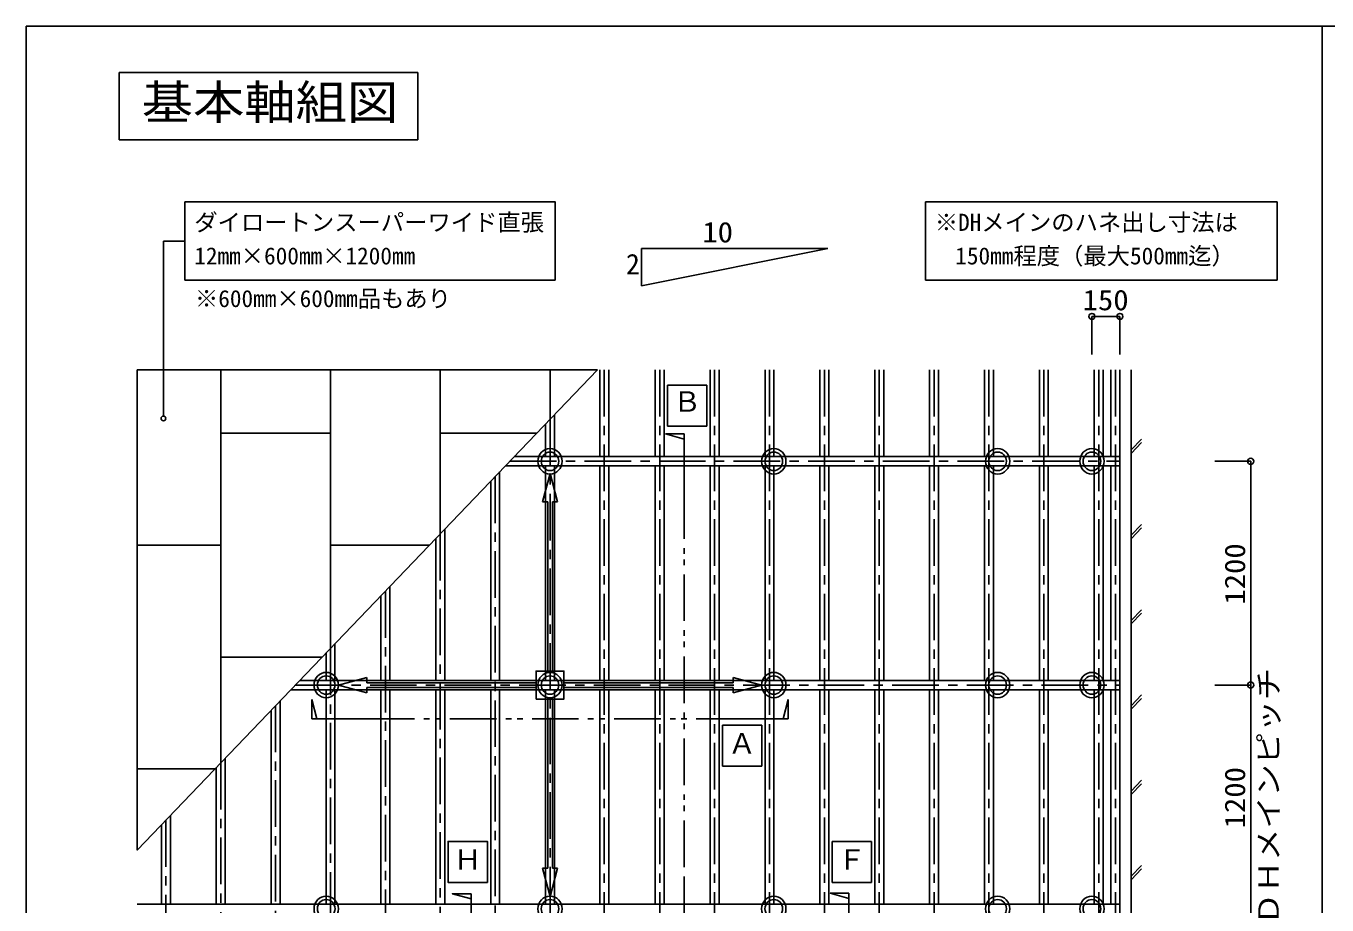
# Model space of a CAD drawing. Units: millimetres on the paper. Extents: x -203 to 207, y -139 to 146.
# Drawn here: x -203.3 to -63.8, y 51.7 to 146 of the extents above; entities that cross this region are included whole.
import ezdxf
from ezdxf.enums import TextEntityAlignment as Align

# ---------------------------------------------------------------- set-up
doc = ezdxf.new("R2010")
doc.units = ezdxf.units.MM
doc.linetypes.add('CHAIN1', pattern=[8, 5, -1, 1, -1])
doc.linetypes.add('DOUBLE_CHAIN1', pattern=[8.8, 5, -1, 0.6, -0.6, 0.6, -1])
for name, color, linetype in [('0-0_基本', 134, 'Continuous'), ('0-1_軸組', 134, 'Continuous'), ('0-2_インサート', 134, 'Continuous'), ('0-3_文字', 134, 'Continuous'), ('0-4_ブレース', 134, 'Continuous'), ('0-5_仕上', 134, 'Continuous'), ('F-0_図枠', 134, 'Continuous'), ('F-1_レイアウト', 134, 'Continuous')]:
    doc.layers.add(name, color=color, linetype=linetype)
doc.styles.add('ＭＳ ゴシック', font='')
doc.styles.get('ＭＳ ゴシック').set_extended_font_data('MS Gothic')

msp = doc.modelspace()

# ---------------------------------------------------------------- linework, layer by layer
at = {"layer": '0-0_基本', "color": 2, "linetype": 'CHAIN1'}
for p, q in [((-141.293, 109.071), (-141.293, 16.071)), ((-135.341, 109.071), (-135.341, 16.071)), ((-129.458, 109.071), (-129.458, 16.071)), ((-123.574, 109.071), (-123.574, 16.071)), ((-117.691, 109.071), (-117.691, 16.071)), ((-111.807, 109.071), (-111.807, 16.071)), ((-105.924, 109.071), (-105.924, 16.071)), ((-100.04, 109.071), (-100.04, 16.071)), ((-94.157, 109.071), (-94.157, 16.071)), ((-88.273, 109.071), (-88.273, 16.071)), ((-86.477, 109.071), (-86.477, 16.071)), ((-147.108, 103.771), (-147.108, 16.071)), ((-151.418, 99.271), (-85.999, 99.271)), ((-152.992, 97.629), (-152.992, 16.071)), ((-158.875, 91.486), (-158.875, 16.071)), ((-164.759, 85.344), (-164.759, 16.071)), ((-170.642, 79.201), (-170.642, 16.071)), ((-174.406, 75.271), (-85.999, 75.271)), ((-176.525, 73.059), (-176.525, 16.071)), ((-182.409, 66.916), (-182.409, 16.071)), ((-188.292, 60.774), (-188.292, 16.071))]:
    msp.add_line(p, q, dxfattribs=at)
at = {"layer": '0-0_基本'}
for p, q in [((-84.799, 100.487), (-83.69, 101.644)), ((-84.799, 100.115), (-83.69, 101.272)), ((-84.799, 91.342), (-83.69, 92.499)), ((-84.799, 90.969), (-83.69, 92.126)), ((-84.799, 82.196), (-83.69, 83.353)), ((-84.799, 81.823), (-83.69, 82.981)), ((-84.799, 73.05), (-83.69, 74.207)), ((-84.799, 72.678), (-83.69, 73.835)), ((-84.799, 63.905), (-83.69, 65.062)), ((-84.799, 63.532), (-83.69, 64.689)), ((-84.799, 54.759), (-83.69, 55.916)), ((-84.799, 54.386), (-83.69, 55.544))]:
    msp.add_line(p, q, dxfattribs=at)
for points in [[(-191.36, 16.071), (-85.999, 16.071), (-85.999, 109.071)], [(-84.799, 109.071), (-84.799, 14.871), (-191.36, 14.871)]]:
    msp.add_lwpolyline(points, dxfattribs=at)
at = {"layer": '0-1_軸組'}
for p, q in [((-141.772, 109.071), (-141.772, 99.771)), ((-140.814, 109.071), (-140.814, 99.771)), ((-135.82, 109.071), (-135.82, 99.771)), ((-134.862, 109.071), (-134.862, 99.771)), ((-129.937, 109.071), (-129.937, 99.771)), ((-128.979, 109.071), (-128.979, 99.771)), ((-124.053, 109.071), (-124.053, 99.771)), ((-123.095, 109.071), (-123.095, 99.771)), ((-118.17, 109.071), (-118.17, 99.771)), ((-117.212, 109.071), (-117.212, 99.771)), ((-112.286, 109.071), (-112.286, 99.771)), ((-111.328, 109.071), (-111.328, 99.771)), ((-106.403, 109.071), (-106.403, 99.771)), ((-105.445, 109.071), (-105.445, 99.771)), ((-100.519, 109.071), (-100.519, 99.771)), ((-99.561, 109.071), (-99.561, 99.771)), ((-94.636, 109.071), (-94.636, 99.771)), ((-93.678, 109.071), (-93.678, 99.771)), ((-88.752, 109.071), (-88.752, 99.771)), ((-87.794, 109.071), (-87.794, 99.771)), ((-86.956, 109.071), (-86.956, 99.771)), ((-85.999, 109.071), (-85.999, 99.771)), ((-147.587, 103.271), (-147.587, 99.771)), ((-146.629, 104.271), (-146.629, 99.771)), ((-85.999, 99.771), (-150.939, 99.771)), ((-152.513, 98.129), (-152.513, 75.771)), ((-85.999, 98.771), (-151.897, 98.771)), ((-147.587, 98.771), (-147.587, 75.771)), ((-146.629, 98.771), (-146.629, 75.771)), ((-141.772, 98.771), (-141.772, 75.771)), ((-140.814, 98.771), (-140.814, 75.771)), ((-135.82, 98.771), (-135.82, 75.771)), ((-134.862, 98.771), (-134.862, 75.771)), ((-129.937, 98.771), (-129.937, 75.771)), ((-128.979, 98.771), (-128.979, 75.771)), ((-124.053, 98.771), (-124.053, 75.771)), ((-123.095, 98.771), (-123.095, 75.771)), ((-118.17, 98.771), (-118.17, 75.771)), ((-117.212, 98.771), (-117.212, 75.771)), ((-112.286, 98.771), (-112.286, 75.771)), ((-111.328, 98.771), (-111.328, 75.771)), ((-106.403, 98.771), (-106.403, 75.771)), ((-105.445, 98.771), (-105.445, 75.771)), ((-100.519, 98.771), (-100.519, 75.771)), ((-99.561, 98.771), (-99.561, 75.771)), ((-94.636, 98.771), (-94.636, 75.771)), ((-93.678, 98.771), (-93.678, 75.771)), ((-88.752, 98.771), (-88.752, 75.771)), ((-87.794, 98.771), (-87.794, 75.771)), ((-86.956, 98.771), (-86.956, 75.771)), ((-85.999, 98.771), (-85.999, 75.771)), ((-153.47, 97.129), (-153.47, 75.771)), ((-159.354, 90.986), (-159.354, 75.771)), ((-158.396, 91.986), (-158.396, 75.771)), ((-164.28, 85.844), (-164.28, 75.771)), ((-165.237, 84.844), (-165.237, 75.771)), ((-170.163, 79.701), (-170.163, 75.771)), ((-171.121, 78.701), (-171.121, 75.771)), ((-85.999, 75.771), (-173.927, 75.771)), ((-85.999, 74.771), (-174.885, 74.771)), ((-171.121, 74.771), (-171.121, 51.771)), ((-170.163, 74.771), (-170.163, 51.771)), ((-165.237, 74.771), (-165.237, 51.771)), ((-164.28, 74.771), (-164.28, 51.771)), ((-159.354, 74.771), (-159.354, 51.771)), ((-158.396, 74.771), (-158.396, 51.771)), ((-153.47, 74.771), (-153.47, 51.771)), ((-152.513, 74.771), (-152.513, 51.771)), ((-147.587, 74.771), (-147.587, 51.771)), ((-146.629, 74.771), (-146.629, 51.771)), ((-141.772, 74.771), (-141.772, 51.771)), ((-140.814, 74.771), (-140.814, 51.771)), ((-135.82, 74.771), (-135.82, 51.771)), ((-134.862, 74.771), (-134.862, 51.771)), ((-129.937, 74.771), (-129.937, 51.771)), ((-128.979, 74.771), (-128.979, 51.771)), ((-124.053, 74.771), (-124.053, 51.771)), ((-123.095, 74.771), (-123.095, 51.771)), ((-118.17, 74.771), (-118.17, 51.771)), ((-117.212, 74.771), (-117.212, 51.771)), ((-112.286, 74.771), (-112.286, 51.771)), ((-111.328, 74.771), (-111.328, 51.771)), ((-106.403, 74.771), (-106.403, 51.771)), ((-105.445, 74.771), (-105.445, 51.771)), ((-100.519, 74.771), (-100.519, 51.771)), ((-99.561, 74.771), (-99.561, 51.771)), ((-94.636, 74.771), (-94.636, 51.771)), ((-93.678, 74.771), (-93.678, 51.771)), ((-88.752, 74.771), (-88.752, 51.771)), ((-87.794, 74.771), (-87.794, 51.771)), ((-86.956, 74.771), (-86.956, 51.771)), ((-85.999, 74.771), (-85.999, 51.771)), ((-177.004, 72.559), (-177.004, 51.771)), ((-176.047, 73.559), (-176.047, 51.771)), ((-181.93, 67.416), (-181.93, 51.771)), ((-182.888, 66.416), (-182.888, 51.771)), ((-188.771, 60.274), (-188.771, 51.771)), ((-187.814, 61.274), (-187.814, 51.771)), ((-85.999, 51.771), (-191.36, 51.771))]:
    msp.add_line(p, q, dxfattribs=at)
at = {"layer": '0-2_インサート'}
for centre, major_axis in [((-147.108, 99.271), (0, 1.362)), ((-123.108, 99.271), (0, 1.362)), ((-99.108, 99.271), (0, 1.362)), ((-88.999, 99.271), (0, 1.362)), ((-147.108, 99.271), (0, 0.989)), ((-123.108, 99.271), (0, 0.989)), ((-99.108, 99.271), (0, 0.989)), ((-88.999, 99.271), (0, 0.989)), ((-171.108, 75.271), (0, 1.362)), ((-171.108, 75.271), (0, 0.989)), ((-147.108, 75.271), (0, 1.362)), ((-147.108, 75.271), (0, 0.989)), ((-123.108, 75.271), (0, 1.362)), ((-123.108, 75.271), (0, 0.989)), ((-99.108, 75.271), (0, 1.362)), ((-99.108, 75.271), (0, 0.989)), ((-88.999, 75.271), (0, 1.362)), ((-88.999, 75.271), (0, 0.989)), ((-171.108, 51.271), (0, 1.362)), ((-171.108, 51.271), (0, 0.989)), ((-147.108, 51.271), (0, 1.362)), ((-147.108, 51.271), (0, 0.989)), ((-123.108, 51.271), (0, 1.362)), ((-123.108, 51.271), (0, 0.989)), ((-99.108, 51.271), (0, 1.362)), ((-99.108, 51.271), (0, 0.989)), ((-88.999, 51.271), (0, 1.362)), ((-88.999, 51.271), (0, 0.989))]:
    msp.add_ellipse(centre, major_axis=major_axis, ratio=0.95783, dxfattribs=at)
at = {"layer": '0-3_文字'}
for p, q in [((-193.294, 133.741), (-193.294, 140.961)), ((-193.294, 140.961), (-161.29, 140.961)), ((-193.294, 133.741), (-193.294, 140.961)), ((-193.294, 140.961), (-161.29, 140.961)), ((-161.29, 140.961), (-161.29, 133.741)), ((-161.29, 140.961), (-161.29, 133.741)), ((-161.29, 133.741), (-193.294, 133.741)), ((-161.29, 133.741), (-193.294, 133.741)), ((-186.252, 127.089), (-186.252, 118.689)), ((-106.852, 127.089), (-106.852, 118.689)), ((-106.852, 127.089), (-69.151, 127.089)), ((-69.151, 127.089), (-69.151, 118.689)), ((-188.56, 122.889), (-188.56, 104.129)), ((-186.252, 122.889), (-188.56, 122.889)), ((-137.302, 122.09), (-137.302, 118.09)), ((-137.302, 122.09), (-117.302, 122.09)), ((-137.302, 118.09), (-117.302, 122.09)), ((-186.252, 118.689), (-146.55, 118.689)), ((-106.852, 118.689), (-69.151, 118.689)), ((-88.999, 114.81), (-85.999, 114.81)), ((-88.999, 114.81), (-88.999, 110.713)), ((-85.999, 114.81), (-85.999, 110.713)), ((-134.507, 107.433), (-130.292, 107.433)), ((-134.507, 103.033), (-134.507, 107.433)), ((-130.292, 107.433), (-130.292, 103.033)), ((-134.714, 102.214), (-132.71, 101.654)), ((-132.71, 102.214), (-134.714, 102.214)), ((-130.292, 103.033), (-134.507, 103.033)), ((-132.71, 95.945), (-132.71, 102.214)), ((-71.972, 99.271), (-75.804, 99.271)), ((-71.972, 99.271), (-71.972, 27.271)), ((-71.972, 75.271), (-75.804, 75.271)), ((-172.641, 73.724), (-172.104, 71.631)), ((-172.641, 71.631), (-172.641, 73.724)), ((-121.575, 73.724), (-122.112, 71.631)), ((-121.575, 71.631), (-121.575, 73.724)), ((-166.636, 71.631), (-172.641, 71.631)), ((-127.581, 71.631), (-121.575, 71.631)), ((-128.623, 70.959), (-124.409, 70.959)), ((-128.623, 66.559), (-128.623, 70.959)), ((-124.409, 70.959), (-124.409, 66.559)), ((-124.409, 66.559), (-128.623, 66.559)), ((-116.856, 58.494), (-112.642, 58.494)), ((-116.856, 54.094), (-116.856, 58.494)), ((-112.642, 58.494), (-112.642, 54.094)), ((-132.71, 54.598), (-132.71, 48.328)), ((-112.642, 54.094), (-116.856, 54.094)), ((-155.562, 52.888), (-155.562, 49.888)), ((-117.061, 52.945), (-115.057, 52.384)), ((-115.057, 52.945), (-117.061, 52.945)), ((-115.057, 52.945), (-115.057, 49.945))]:
    msp.add_line(p, q, dxfattribs=at)
at = {"layer": '0-3_文字', "color": 2, "linetype": 'DOUBLE_CHAIN1'}
for p, q in [((-132.71, 95.945), (-132.71, 54.598)), ((-166.636, 71.631), (-127.581, 71.631))]:
    msp.add_line(p, q, dxfattribs=at)
at = {"layer": '0-3_文字'}
for points in [[(-186.252, 127.089), (-146.55, 127.089), (-146.55, 118.689)], [(-155.562, 52.888), (-157.567, 52.888), (-155.562, 52.328)]]:
    msp.add_lwpolyline(points, dxfattribs=at)
msp.add_lwpolyline([(-153.826, 54.094), (-158.041, 54.094), (-158.041, 58.494), (-153.826, 58.494)], close=True, dxfattribs=at)
for centre, radius in [((-88.999, 114.81), 0.319), ((-85.999, 114.81), 0.319), ((-188.56, 103.87), 0.26), ((-71.972, 99.271), 0.319), ((-71.972, 75.271), 0.319)]:
    msp.add_circle(centre, radius, dxfattribs=at)
at = {"layer": '0-4_ブレース'}
for p, q in [((-147.108, 97.966), (-147.926, 94.913)), ((-147.108, 97.966), (-146.29, 94.913)), ((-147.926, 94.913), (-147.358, 94.913)), ((-147.358, 76.771), (-147.358, 94.913)), ((-146.29, 94.913), (-146.858, 94.913)), ((-146.858, 76.771), (-146.858, 94.913)), ((-169.803, 75.271), (-166.75, 76.089)), ((-166.75, 76.089), (-166.75, 75.521)), ((-148.608, 75.521), (-166.75, 75.521)), ((-145.608, 75.521), (-127.466, 75.521)), ((-124.413, 75.271), (-127.466, 76.089)), ((-127.466, 76.089), (-127.466, 75.521)), ((-169.803, 75.271), (-166.75, 74.453)), ((-166.75, 74.453), (-166.75, 75.021)), ((-148.608, 75.021), (-166.75, 75.021)), ((-145.608, 75.021), (-127.466, 75.021)), ((-124.413, 75.271), (-127.466, 74.453)), ((-127.466, 74.453), (-127.466, 75.021)), ((-147.358, 73.771), (-147.358, 55.629)), ((-146.858, 73.771), (-146.858, 55.629)), ((-147.108, 52.576), (-147.926, 55.629)), ((-147.926, 55.629), (-147.358, 55.629)), ((-147.108, 52.576), (-146.29, 55.629)), ((-146.29, 55.629), (-146.858, 55.629))]:
    msp.add_line(p, q, dxfattribs=at)
msp.add_lwpolyline([(-148.608, 73.771), (-145.608, 73.771), (-145.608, 76.771), (-148.608, 76.771)], close=True, dxfattribs=at)
at = {"layer": '0-5_仕上'}
for p, q in [((-191.36, 109.071), (-142.032, 109.071)), ((-182.409, 66.916), (-182.409, 109.071)), ((-170.642, 79.201), (-170.642, 109.071)), ((-158.875, 91.486), (-158.875, 109.071)), ((-147.108, 103.771), (-147.108, 109.071)), ((-170.622, 102.271), (-182.389, 102.271)), ((-148.545, 102.271), (-158.855, 102.271)), ((-182.409, 90.271), (-191.36, 90.271)), ((-160.039, 90.271), (-170.622, 90.271)), ((-171.533, 78.271), (-182.389, 78.271)), ((-183.027, 66.271), (-191.36, 66.271))]:
    msp.add_line(p, q, dxfattribs=at)
msp.add_lwpolyline([(-191.36, 109.071), (-191.36, 57.571), (-142.032, 109.071)], dxfattribs=at)
at = {"layer": 'F-0_図枠'}
for p in [(206.706, 145.961), (-203.294, -139.039)]:
    msp.add_line(p, (-203.294, 145.961), dxfattribs=at)
at = {"layer": 'F-1_レイアウト'}
msp.add_line((-64.294, -121.039), (-64.294, 145.961), dxfattribs=at)

# ---------------------------------------------------------------- texts
at = {"layer": '0-3_文字', "style": 'ＭＳ ゴシック', "width": 1.1}
for s, height, p in [('基本軸組図', 3.666, (-190.885, 134.851)), ('基本軸組図', 3.666, (-190.885, 134.851)), ('10', 2.199, (-130.775, 122.09)), ('150', 2.199, (-89.999, 114.81))]:
    msp.add_text(s, height=height, dxfattribs=at).set_placement(p, align=Align.BOTTOM_LEFT)
at = {"layer": '0-3_文字', "style": 'ＭＳ ゴシック'}
for s, height, p in [('ダイロートンスーパーワイド直張', 1.833, (-185.252, 123.439)), ('※DHメインのハネ出し寸法は', 1.833, (-105.852, 123.439)), ('12mm×600mm×1200mm', 1.833, (-185.252, 119.839)), ('2', 2.199, (-138.969, 118.663)), ('150mm程度（最大500mm迄）', 1.833, (-103.654, 119.839)), ('※600mm×600mm品もあり', 1.833, (-185.183, 115.259)), ('Ｂ', 2.199, (-133.903, 103.924)), ('Ａ', 2.199, (-128.016, 67.259)), ('Ｈ', 2.199, (-157.433, 54.794)), ('Ｆ', 2.199, (-116.249, 54.794))]:
    msp.add_text(s, height=height, dxfattribs=at).set_placement(p, align=Align.BOTTOM_LEFT)
for s, width, p in [('1200', 1.1, (-71.909, 83.896)), ('ＤＨメインピッチ', 1.15, (-68.304, 49.521)), ('1200', 1.1, (-71.909, 59.896))]:
    msp.add_text(s, height=2.199, rotation=90, dxfattribs=dict(at, width=width)).set_placement(p, align=Align.BOTTOM_LEFT)

doc.saveas('drawing.dxf')
